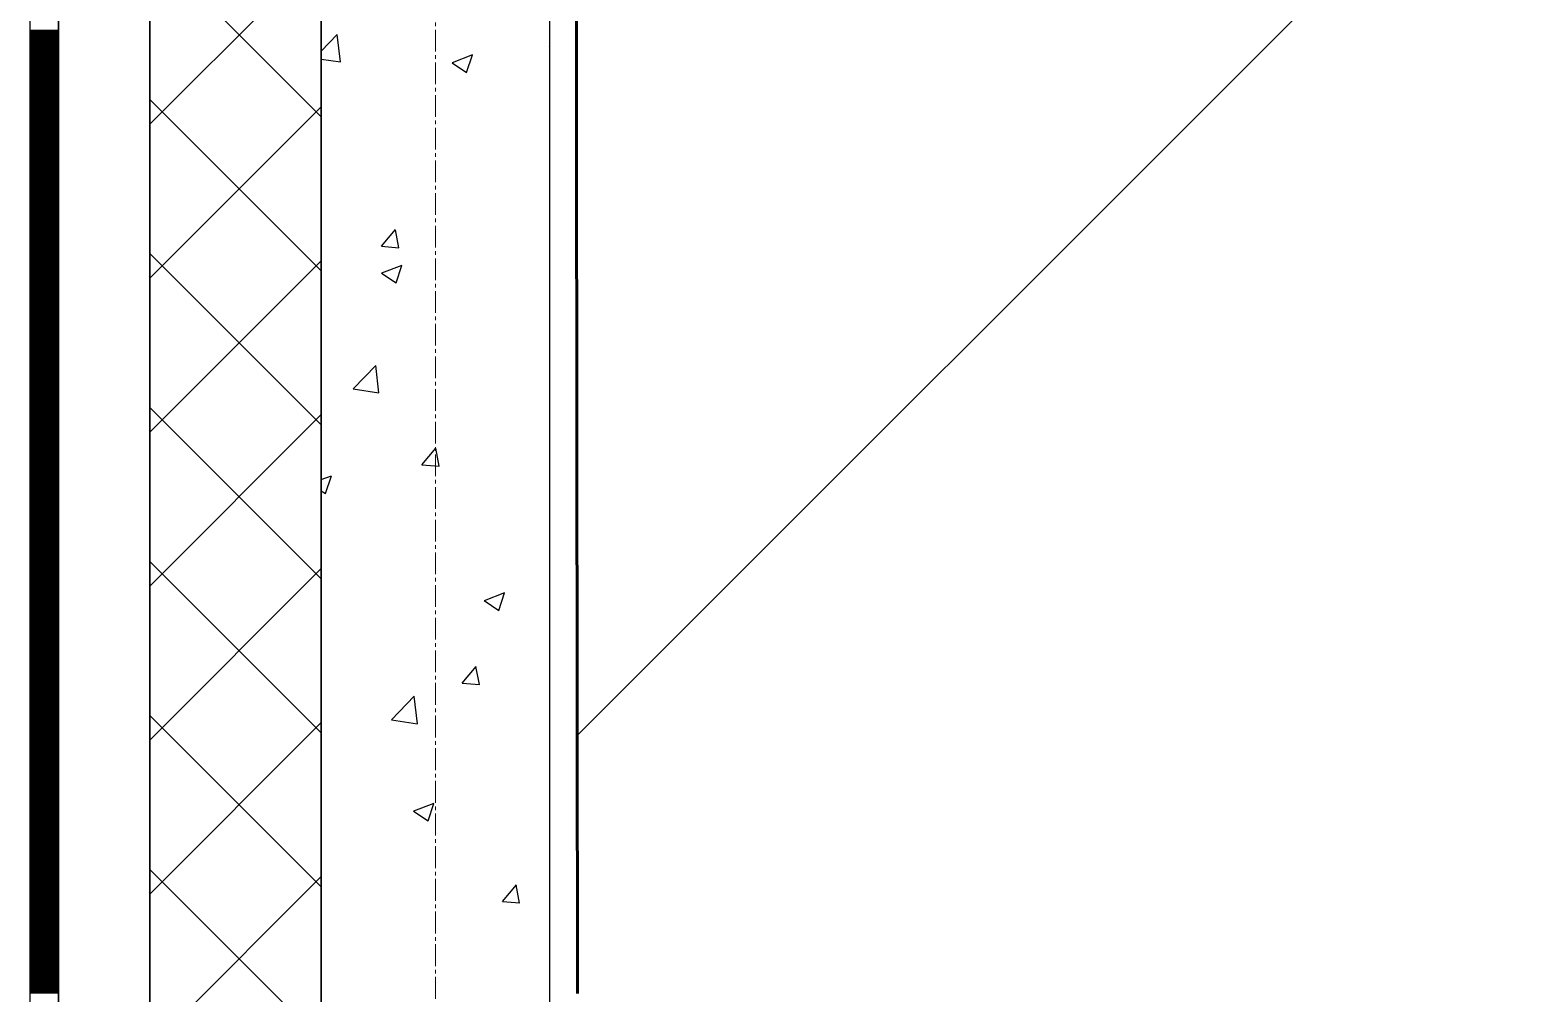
# Model space of a CAD drawing. Header units: millimetres. Extents: x 538266 to 1167394, y 114608 to 637157.
# Drawn here: x 1046079 to 1047383, y 551969 to 552812 of the extents above; entities that cross this region are included whole.
import ezdxf

# ---------------------------------------------------------------- set-up
doc = ezdxf.new("R2010")
doc.units = ezdxf.units.MM
doc.linetypes.add('CENTER2', pattern=[28.575, 19.05, -3.175, 3.175, -3.175])
doc.linetypes.add('DASHED', pattern=[19.05, 12.7, -6.35])
for name, color, linetype, lineweight in [('0) шт стен 3 эт', 150, 'Continuous', 60), ('АР_Стены ПЕНОблок', 52, 'Continuous', 20), ('АР_Тонкая', 254, 'Continuous', 5), ('АР_Утеплитель', 31, 'Continuous', 0), ('АР_Штриховка', 8, 'Continuous', 0)]:
    doc.layers.add(name, color=color, linetype=linetype, lineweight=lineweight)
doc.layers.add('АР_Делит', color=120, linetype='Continuous', lineweight=0, plot=False)
doc.layers.add('РД_Оси_100', color=7, linetype='Continuous', lineweight=0, true_color=0x525252)
doc.layers.add('ФВ-5', color=7, linetype='Continuous')

# ---------------------------------------------------------------- blocks, each defined once
blk = doc.blocks.new('СОШ_2200_АР_ОСИ_М100_28.05.24')
at = {"layer": 'АР_Делит', "color": 251, "linetype": 'DASHED', "true_color": 0x636466}
blk.add_lwpolyline([(114955, 135155), (114955, -355), (93595.036, -355), (93595.036, 13855), (94145, 13855), (94145, 68320), (66055, 68320), (66055, 13857.73), (83455, 13857.73), (83455, -355), (45245, -355), (45245, 13145), (44695, 13145), (44695, 26755), (45245, 26755), (45245, 68320), (20455, 68320), (20455, 26755), (27955, 26755), (27955, 13145), (-355, 13145), (-355, 100855)], dxfattribs=at)
at = {"layer": 'РД_Оси_100', "color": 251, "linetype": 'CENTER2', "true_color": 0x636466}
blk.add_line((0, -6155), (0, 139938.679), dxfattribs=at)
blk = doc.blocks.new('3_этаж1')
at = {"layer": 'АР_Стены ПЕНОблок', "color": 18, "linetype": 'Continuous', "lineweight": 25, "true_color": 0x000000}
for p, q in [((684283.6, 587568.7), (684283.6, 511368.7)), ((684483.6, 511368.7), (684483.6, 587568.7))]:
    blk.add_line(p, q, dxfattribs=at)
at = {"layer": 'АР_Тонкая', "color": 18, "linetype": 'Continuous', "lineweight": 25, "true_color": 0x000000}
for p, q in [((684028.6, 587568.7), (684028.6, 511368.7)), ((684053.6, 587568.7), (684053.6, 511368.7)), ((684053.6, 511368.7), (684053.6, 587568.7)), ((684133.6, 511368.7), (684133.6, 587568.7))]:
    blk.add_line(p, q, dxfattribs=at)
at = {"layer": 'АР_Утеплитель', "color": 18, "linetype": 'Continuous', "lineweight": 25, "true_color": 0x000000}
for p, q in [((684133.6, 587568.7), (684133.6, 511368.7)), ((684283.6, 511368.7), (684283.6, 587568.7))]:
    blk.add_line(p, q, dxfattribs=at)
at = {"layer": 'АР_Штриховка', "color": 18, "linetype": 'Continuous', "lineweight": 25, "true_color": 0x000000}
for p, q in [((684283.6, 552735.6), (684133.6, 552885.6)), ((684133.6, 552729.3), (684283.6, 552879.3)), ((684028.6, 552811.5), (684053.6, 552811.5)), ((684028.6, 552810.5), (684053.6, 552810.5)), ((684028.6, 552809.5), (684053.6, 552809.5)), ((684028.6, 552808.5), (684053.6, 552808.5)), ((684028.6, 552807.5), (684053.6, 552807.5)), ((684028.6, 552806.5), (684053.6, 552806.5)), ((684028.6, 552805.5), (684053.6, 552805.5)), ((684028.6, 552804.5), (684053.6, 552804.5)), ((684028.6, 552803.5), (684053.6, 552803.5)), ((684028.6, 552802.5), (684053.6, 552802.5)), ((684028.6, 552801.5), (684053.6, 552801.5)), ((684028.6, 552800.5), (684053.6, 552800.5)), ((684028.6, 552799.5), (684053.6, 552799.5)), ((684028.6, 552798.5), (684053.6, 552798.5)), ((684283.6, 552793.2), (684297.5, 552807.8)), ((684300.3, 552783.7), (684297.5, 552807.8)), ((684028.6, 552797.5), (684053.6, 552797.5)), ((684028.6, 552796.5), (684053.6, 552796.5)), ((684028.6, 552795.5), (684053.6, 552795.5)), ((684028.6, 552794.5), (684053.6, 552794.5)), ((684028.6, 552793.5), (684053.6, 552793.5)), ((684028.6, 552792.5), (684053.6, 552792.5)), ((684028.6, 552791.5), (684053.6, 552791.5)), ((684028.6, 552790.5), (684053.6, 552790.5)), ((684028.6, 552789.5), (684053.6, 552789.5)), ((684028.6, 552788.5), (684053.6, 552788.5)), ((684028.6, 552787.5), (684053.6, 552787.5)), ((684028.6, 552786.5), (684053.6, 552786.5)), ((684028.6, 552785.5), (684053.6, 552785.5)), ((684283.6, 552786.3), (684300.3, 552783.7)), ((684398.3, 552783.3), (684416.1, 552790.2)), ((684410.8, 552774.6), (684416, 552790)), ((684483.3, 552797.6), (684483.6, 552798)), ((684483.3, 552797.6), (684483.6, 552797.6)), ((684028.6, 552784.5), (684053.6, 552784.5)), ((684028.6, 552783.5), (684053.6, 552783.5)), ((684028.6, 552782.5), (684053.6, 552782.5)), ((684028.6, 552781.5), (684053.6, 552781.5)), ((684028.6, 552780.5), (684053.6, 552780.5)), ((684028.6, 552779.5), (684053.6, 552779.5)), ((684028.6, 552778.5), (684053.6, 552778.5)), ((684028.6, 552777.5), (684053.6, 552777.5)), ((684028.6, 552776.5), (684053.6, 552776.5)), ((684028.6, 552775.5), (684053.6, 552775.5)), ((684028.6, 552774.5), (684053.6, 552774.5)), ((684028.6, 552773.5), (684053.6, 552773.5)), ((684028.6, 552772.5), (684053.6, 552772.5)), ((684398.2, 552783.1), (684410.8, 552774.6)), ((684028.6, 552771.5), (684053.6, 552771.5)), ((684028.6, 552770.5), (684053.6, 552770.5)), ((684028.6, 552769.5), (684053.6, 552769.5)), ((684028.6, 552768.5), (684053.6, 552768.5)), ((684028.6, 552767.5), (684053.6, 552767.5)), ((684028.6, 552766.5), (684053.6, 552766.5)), ((684028.6, 552765.5), (684053.6, 552765.5)), ((684028.6, 552764.5), (684053.6, 552764.5)), ((684028.6, 552763.5), (684053.6, 552763.5)), ((684028.6, 552762.5), (684053.6, 552762.5)), ((684028.6, 552761.5), (684053.6, 552761.5)), ((684028.6, 552760.5), (684053.6, 552760.5)), ((684028.6, 552759.5), (684053.6, 552759.5)), ((684028.6, 552758.5), (684053.6, 552758.5)), ((684028.6, 552757.5), (684053.6, 552757.5)), ((684028.6, 552756.5), (684053.6, 552756.5)), ((684028.6, 552755.5), (684053.6, 552755.5)), ((684028.6, 552754.5), (684053.6, 552754.5)), ((684028.6, 552753.5), (684053.6, 552753.5)), ((684028.6, 552752.5), (684053.6, 552752.5)), ((684028.6, 552751.5), (684053.6, 552751.5)), ((684028.6, 552750.5), (684053.6, 552750.5)), ((684028.6, 552749.5), (684053.6, 552749.5)), ((684028.6, 552748.5), (684053.6, 552748.5)), ((684028.6, 552747.5), (684053.6, 552747.5)), ((684028.6, 552746.5), (684053.6, 552746.5)), ((684283.6, 552600.9), (684133.6, 552750.9)), ((684028.6, 552745.5), (684053.6, 552745.5)), ((684028.6, 552744.5), (684053.6, 552744.5)), ((684028.6, 552743.5), (684053.6, 552743.5)), ((684028.6, 552742.5), (684053.6, 552742.5)), ((684028.6, 552741.5), (684053.6, 552741.5)), ((684028.6, 552740.5), (684053.6, 552740.5)), ((684028.6, 552739.5), (684053.6, 552739.5)), ((684028.6, 552738.5), (684053.6, 552738.5)), ((684028.6, 552737.5), (684053.6, 552737.5)), ((684028.6, 552736.5), (684053.6, 552736.5)), ((684028.6, 552735.5), (684053.6, 552735.5)), ((684028.6, 552734.5), (684053.6, 552734.5)), ((684028.6, 552733.5), (684053.6, 552733.5)), ((684133.6, 552594.6), (684283.6, 552744.6)), ((684028.6, 552732.5), (684053.6, 552732.5)), ((684028.6, 552731.5), (684053.6, 552731.5)), ((684028.6, 552730.5), (684053.6, 552730.5)), ((684028.6, 552729.5), (684053.6, 552729.5)), ((684028.6, 552728.5), (684053.6, 552728.5)), ((684028.6, 552727.5), (684053.6, 552727.5)), ((684028.6, 552726.5), (684053.6, 552726.5)), ((684028.6, 552725.5), (684053.6, 552725.5)), ((684028.6, 552724.5), (684053.6, 552724.5)), ((684028.6, 552723.5), (684053.6, 552723.5)), ((684028.6, 552722.5), (684053.6, 552722.5)), ((684028.6, 552721.5), (684053.6, 552721.5)), ((684028.6, 552720.5), (684053.6, 552720.5)), ((684028.6, 552719.5), (684053.6, 552719.5)), ((684028.6, 552718.5), (684053.6, 552718.5)), ((684028.6, 552717.5), (684053.6, 552717.5)), ((684028.6, 552716.5), (684053.6, 552716.5)), ((684028.6, 552715.5), (684053.6, 552715.5)), ((684028.6, 552714.5), (684053.6, 552714.5)), ((684028.6, 552713.5), (684053.6, 552713.5)), ((684028.6, 552712.5), (684053.6, 552712.5)), ((684028.6, 552711.5), (684053.6, 552711.5)), ((684028.6, 552710.5), (684053.6, 552710.5)), ((684028.6, 552709.5), (684053.6, 552709.5)), ((684028.6, 552708.5), (684053.6, 552708.5)), ((684028.6, 552707.5), (684053.6, 552707.5)), ((684028.6, 552706.5), (684053.6, 552706.5)), ((684028.6, 552705.5), (684053.6, 552705.5)), ((684028.6, 552704.5), (684053.6, 552704.5)), ((684028.6, 552703.5), (684053.6, 552703.5)), ((684028.6, 552702.5), (684053.6, 552702.5)), ((684028.6, 552701.5), (684053.6, 552701.5)), ((684028.6, 552700.5), (684053.6, 552700.5)), ((684028.6, 552699.5), (684053.6, 552699.5)), ((684028.6, 552698.5), (684053.6, 552698.5)), ((684028.6, 552697.5), (684053.6, 552697.5)), ((684028.6, 552696.5), (684053.6, 552696.5)), ((684028.6, 552695.5), (684053.6, 552695.5)), ((684028.6, 552694.5), (684053.6, 552694.5)), ((684028.6, 552693.5), (684053.6, 552693.5)), ((684028.6, 552692.5), (684053.6, 552692.5)), ((684028.6, 552691.5), (684053.6, 552691.5)), ((684028.6, 552690.5), (684053.6, 552690.5)), ((684028.6, 552689.5), (684053.6, 552689.5)), ((684028.6, 552688.5), (684053.6, 552688.5)), ((684028.6, 552687.5), (684053.6, 552687.5)), ((684028.6, 552686.5), (684053.6, 552686.5)), ((684028.6, 552685.5), (684053.6, 552685.5)), ((684028.6, 552684.5), (684053.6, 552684.5)), ((684028.6, 552683.5), (684053.6, 552683.5)), ((684028.6, 552682.5), (684053.6, 552682.5)), ((684028.6, 552681.5), (684053.6, 552681.5)), ((684028.6, 552680.5), (684053.6, 552680.5)), ((684028.6, 552679.5), (684053.6, 552679.5)), ((684028.6, 552678.5), (684053.6, 552678.5)), ((684028.6, 552677.5), (684053.6, 552677.5)), ((684028.6, 552676.5), (684053.6, 552676.5)), ((684028.6, 552675.5), (684053.6, 552675.5)), ((684028.6, 552674.5), (684053.6, 552674.5)), ((684028.6, 552673.5), (684053.6, 552673.5)), ((684028.6, 552672.5), (684053.6, 552672.5)), ((684028.6, 552671.5), (684053.6, 552671.5)), ((684028.6, 552670.5), (684053.6, 552670.5)), ((684028.6, 552669.5), (684053.6, 552669.5)), ((684028.6, 552668.5), (684053.6, 552668.5)), ((684028.6, 552667.5), (684053.6, 552667.5)), ((684028.6, 552666.5), (684053.6, 552666.5)), ((684028.6, 552665.5), (684053.6, 552665.5)), ((684028.6, 552664.5), (684053.6, 552664.5)), ((684028.6, 552663.5), (684053.6, 552663.5)), ((684028.6, 552662.5), (684053.6, 552662.5)), ((684028.6, 552661.5), (684053.6, 552661.5)), ((684028.6, 552660.5), (684053.6, 552660.5)), ((684028.6, 552659.5), (684053.6, 552659.5)), ((684028.6, 552658.5), (684053.6, 552658.5)), ((684028.6, 552657.5), (684053.6, 552657.5)), ((684028.6, 552656.5), (684053.6, 552656.5)), ((684028.6, 552655.5), (684053.6, 552655.5)), ((684028.6, 552654.5), (684053.6, 552654.5)), ((684028.6, 552653.5), (684053.6, 552653.5)), ((684028.6, 552652.5), (684053.6, 552652.5)), ((684028.6, 552651.5), (684053.6, 552651.5)), ((684028.6, 552650.5), (684053.6, 552650.5)), ((684028.6, 552649.5), (684053.6, 552649.5)), ((684028.6, 552648.5), (684053.6, 552648.5)), ((684028.6, 552647.5), (684053.6, 552647.5)), ((684028.6, 552646.5), (684053.6, 552646.5)), ((684028.6, 552645.5), (684053.6, 552645.5)), ((684028.6, 552644.5), (684053.6, 552644.5)), ((684028.6, 552643.5), (684053.6, 552643.5)), ((684028.6, 552642.5), (684053.6, 552642.5)), ((684028.6, 552641.5), (684053.6, 552641.5)), ((684028.6, 552640.5), (684053.6, 552640.5)), ((684028.6, 552639.5), (684053.6, 552639.5)), ((684028.6, 552638.5), (684053.6, 552638.5)), ((684028.6, 552637.5), (684053.6, 552637.5)), ((684028.6, 552636.5), (684053.6, 552636.5)), ((684028.6, 552635.5), (684053.6, 552635.5)), ((684028.6, 552634.5), (684053.6, 552634.5)), ((684028.6, 552633.5), (684053.6, 552633.5)), ((684028.6, 552632.5), (684053.6, 552632.5)), ((684028.6, 552631.5), (684053.6, 552631.5)), ((684028.6, 552630.5), (684053.6, 552630.5)), ((684028.6, 552629.5), (684053.6, 552629.5)), ((684336.3, 552622.5), (684348.6, 552637.1)), ((684351.4, 552621.1), (684348.4, 552637)), ((684028.6, 552628.5), (684053.6, 552628.5)), ((684028.6, 552627.5), (684053.6, 552627.5)), ((684028.6, 552626.5), (684053.6, 552626.5)), ((684028.6, 552625.5), (684053.6, 552625.5)), ((684028.6, 552624.5), (684053.6, 552624.5)), ((684028.6, 552623.5), (684053.6, 552623.5)), ((684028.6, 552622.5), (684053.6, 552622.5)), ((684028.6, 552621.5), (684053.6, 552621.5)), ((684028.6, 552620.5), (684053.6, 552620.5)), ((684028.6, 552619.5), (684053.6, 552619.5)), ((684028.6, 552618.5), (684053.6, 552618.5)), ((684028.6, 552617.5), (684053.6, 552617.5)), ((684028.6, 552616.5), (684053.6, 552616.5)), ((684283.6, 552466.2), (684133.6, 552616.2)), ((684336.3, 552622.5), (684351.5, 552621.1)), ((684028.6, 552615.5), (684053.6, 552615.5)), ((684028.6, 552614.5), (684053.6, 552614.5)), ((684028.6, 552613.5), (684053.6, 552613.5)), ((684028.6, 552612.5), (684053.6, 552612.5)), ((684028.6, 552611.5), (684053.6, 552611.5)), ((684028.6, 552610.5), (684053.6, 552610.5)), ((684028.6, 552609.5), (684053.6, 552609.5)), ((684028.6, 552608.5), (684053.6, 552608.5)), ((684028.6, 552607.5), (684053.6, 552607.5)), ((684028.6, 552606.5), (684053.6, 552606.5)), ((684028.6, 552605.5), (684053.6, 552605.5)), ((684028.6, 552604.5), (684053.6, 552604.5)), ((684028.6, 552603.5), (684053.6, 552603.5)), ((684133.6, 552459.9), (684283.6, 552609.9)), ((684336.5, 552599.2), (684354.3, 552606)), ((684349, 552590.4), (684354.2, 552605.8)), ((684028.6, 552602.5), (684053.6, 552602.5)), ((684028.6, 552601.5), (684053.6, 552601.5)), ((684028.6, 552600.5), (684053.6, 552600.5)), ((684028.6, 552599.5), (684053.6, 552599.5)), ((684028.6, 552598.5), (684053.6, 552598.5)), ((684028.6, 552597.5), (684053.6, 552597.5)), ((684028.6, 552596.5), (684053.6, 552596.5)), ((684028.6, 552595.5), (684053.6, 552595.5)), ((684028.6, 552594.5), (684053.6, 552594.5)), ((684028.6, 552593.5), (684053.6, 552593.5)), ((684028.6, 552592.5), (684053.6, 552592.5)), ((684028.6, 552591.5), (684053.6, 552591.5)), ((684028.6, 552590.5), (684053.6, 552590.5)), ((684028.6, 552589.5), (684053.6, 552589.5)), ((684336.4, 552599), (684349, 552590.4)), ((684028.6, 552588.5), (684053.6, 552588.5)), ((684028.6, 552587.5), (684053.6, 552587.5)), ((684028.6, 552586.5), (684053.6, 552586.5)), ((684028.6, 552585.5), (684053.6, 552585.5)), ((684028.6, 552584.5), (684053.6, 552584.5)), ((684028.6, 552583.5), (684053.6, 552583.5)), ((684028.6, 552582.5), (684053.6, 552582.5)), ((684028.6, 552581.5), (684053.6, 552581.5)), ((684028.6, 552580.5), (684053.6, 552580.5)), ((684028.6, 552579.5), (684053.6, 552579.5)), ((684028.6, 552578.5), (684053.6, 552578.5)), ((684028.6, 552577.5), (684053.6, 552577.5)), ((684028.6, 552576.5), (684053.6, 552576.5)), ((684028.6, 552575.5), (684053.6, 552575.5)), ((684028.6, 552574.5), (684053.6, 552574.5)), ((684028.6, 552573.5), (684053.6, 552573.5)), ((684028.6, 552572.5), (684053.6, 552572.5)), ((684028.6, 552571.5), (684053.6, 552571.5)), ((684028.6, 552570.5), (684053.6, 552570.5)), ((684028.6, 552569.5), (684053.6, 552569.5)), ((684028.6, 552568.5), (684053.6, 552568.5)), ((684028.6, 552567.5), (684053.6, 552567.5)), ((684028.6, 552566.5), (684053.6, 552566.5)), ((684028.6, 552565.5), (684053.6, 552565.5)), ((684028.6, 552564.5), (684053.6, 552564.5)), ((684028.6, 552563.5), (684053.6, 552563.5)), ((684028.6, 552562.5), (684053.6, 552562.5)), ((684028.6, 552561.5), (684053.6, 552561.5)), ((684028.6, 552560.5), (684053.6, 552560.5)), ((684028.6, 552559.5), (684053.6, 552559.5)), ((684028.6, 552558.5), (684053.6, 552558.5)), ((684028.6, 552557.5), (684053.6, 552557.5)), ((684028.6, 552556.5), (684053.6, 552556.5)), ((684028.6, 552555.5), (684053.6, 552555.5)), ((684028.6, 552554.5), (684053.6, 552554.5)), ((684028.6, 552553.5), (684053.6, 552553.5)), ((684028.6, 552552.5), (684053.6, 552552.5)), ((684028.6, 552551.5), (684053.6, 552551.5)), ((684028.6, 552550.5), (684053.6, 552550.5)), ((684028.6, 552549.5), (684053.6, 552549.5)), ((684028.6, 552548.5), (684053.6, 552548.5)), ((684028.6, 552547.5), (684053.6, 552547.5)), ((684028.6, 552546.5), (684053.6, 552546.5)), ((684028.6, 552545.5), (684053.6, 552545.5)), ((684028.6, 552544.5), (684053.6, 552544.5)), ((684028.6, 552543.5), (684053.6, 552543.5)), ((684028.6, 552542.5), (684053.6, 552542.5)), ((684028.6, 552541.5), (684053.6, 552541.5)), ((684028.6, 552540.5), (684053.6, 552540.5)), ((684028.6, 552539.5), (684053.6, 552539.5)), ((684028.6, 552538.5), (684053.6, 552538.5)), ((684028.6, 552537.5), (684053.6, 552537.5)), ((684028.6, 552536.5), (684053.6, 552536.5)), ((684028.6, 552535.5), (684053.6, 552535.5)), ((684028.6, 552534.5), (684053.6, 552534.5)), ((684028.6, 552533.5), (684053.6, 552533.5)), ((684028.6, 552532.5), (684053.6, 552532.5)), ((684028.6, 552531.5), (684053.6, 552531.5)), ((684028.6, 552530.5), (684053.6, 552530.5)), ((684028.6, 552529.5), (684053.6, 552529.5)), ((684028.6, 552528.5), (684053.6, 552528.5)), ((684028.6, 552527.5), (684053.6, 552527.5)), ((684028.6, 552526.5), (684053.6, 552526.5)), ((684028.6, 552525.5), (684053.6, 552525.5)), ((684028.6, 552524.5), (684053.6, 552524.5)), ((684028.6, 552523.5), (684053.6, 552523.5)), ((684028.6, 552522.5), (684053.6, 552522.5)), ((684028.6, 552521.5), (684053.6, 552521.5)), ((684028.6, 552520.5), (684053.6, 552520.5)), ((684028.6, 552519.5), (684053.6, 552519.5)), ((684028.6, 552518.5), (684053.6, 552518.5)), ((684028.6, 552517.5), (684053.6, 552517.5)), ((684028.6, 552516.5), (684053.6, 552516.5)), ((684028.6, 552515.5), (684053.6, 552515.5)), ((684028.6, 552514.5), (684053.6, 552514.5)), ((684028.6, 552513.5), (684053.6, 552513.5)), ((684028.6, 552512.5), (684053.6, 552512.5)), ((684028.6, 552511.5), (684053.6, 552511.5)), ((684311.4, 552497.7), (684331.2, 552518.3)), ((684334, 552494.2), (684331.2, 552518.3)), ((684028.6, 552510.5), (684053.6, 552510.5)), ((684028.6, 552509.5), (684053.6, 552509.5)), ((684028.6, 552508.5), (684053.6, 552508.5)), ((684028.6, 552507.5), (684053.6, 552507.5)), ((684028.6, 552506.5), (684053.6, 552506.5)), ((684028.6, 552505.5), (684053.6, 552505.5)), ((684028.6, 552504.5), (684053.6, 552504.5)), ((684028.6, 552503.5), (684053.6, 552503.5)), ((684028.6, 552502.5), (684053.6, 552502.5)), ((684028.6, 552501.5), (684053.6, 552501.5)), ((684028.6, 552500.5), (684053.6, 552500.5)), ((684028.6, 552499.5), (684053.6, 552499.5)), ((684028.6, 552498.5), (684053.6, 552498.5)), ((684028.6, 552497.5), (684053.6, 552497.5)), ((684028.6, 552496.5), (684053.6, 552496.5)), ((684028.6, 552495.5), (684053.6, 552495.5)), ((684028.6, 552494.5), (684053.6, 552494.5)), ((684028.6, 552493.5), (684053.6, 552493.5)), ((684028.6, 552492.5), (684053.6, 552492.5)), ((684028.6, 552491.5), (684053.6, 552491.5)), ((684028.6, 552490.5), (684053.6, 552490.5)), ((684028.6, 552489.5), (684053.6, 552489.5)), ((684028.6, 552488.5), (684053.6, 552488.5)), ((684028.6, 552487.5), (684053.6, 552487.5)), ((684028.6, 552486.5), (684053.6, 552486.5)), ((684028.6, 552485.5), (684053.6, 552485.5)), ((684311.4, 552497.7), (684334, 552494.2)), ((684028.6, 552484.5), (684053.6, 552484.5)), ((684028.6, 552483.5), (684053.6, 552483.5)), ((684028.6, 552482.5), (684053.6, 552482.5)), ((684028.6, 552481.5), (684053.6, 552481.5)), ((684028.6, 552480.5), (684053.6, 552480.5)), ((684028.6, 552479.5), (684053.6, 552479.5)), ((684028.6, 552478.5), (684053.6, 552478.5)), ((684028.6, 552477.5), (684053.6, 552477.5)), ((684028.6, 552476.5), (684053.6, 552476.5)), ((684028.6, 552475.5), (684053.6, 552475.5)), ((684028.6, 552474.5), (684053.6, 552474.5)), ((684028.6, 552473.5), (684053.6, 552473.5)), ((684028.6, 552472.5), (684053.6, 552472.5)), ((684283.6, 552331.5), (684133.6, 552481.5)), ((684133.6, 552325.2), (684283.6, 552475.2)), ((684028.6, 552471.5), (684053.6, 552471.5)), ((684028.6, 552470.5), (684053.6, 552470.5)), ((684028.6, 552469.5), (684053.6, 552469.5)), ((684028.6, 552468.5), (684053.6, 552468.5)), ((684028.6, 552467.5), (684053.6, 552467.5)), ((684028.6, 552466.5), (684053.6, 552466.5)), ((684028.6, 552465.5), (684053.6, 552465.5)), ((684028.6, 552464.5), (684053.6, 552464.5)), ((684028.6, 552463.5), (684053.6, 552463.5)), ((684028.6, 552462.5), (684053.6, 552462.5)), ((684028.6, 552461.5), (684053.6, 552461.5)), ((684028.6, 552460.5), (684053.6, 552460.5)), ((684028.6, 552459.5), (684053.6, 552459.5)), ((684028.6, 552458.5), (684053.6, 552458.5)), ((684028.6, 552457.5), (684053.6, 552457.5)), ((684028.6, 552456.5), (684053.6, 552456.5)), ((684028.6, 552455.5), (684053.6, 552455.5)), ((684028.6, 552454.5), (684053.6, 552454.5)), ((684028.6, 552453.5), (684053.6, 552453.5)), ((684028.6, 552452.5), (684053.6, 552452.5)), ((684028.6, 552451.5), (684053.6, 552451.5)), ((684028.6, 552450.5), (684053.6, 552450.5)), ((684028.6, 552449.5), (684053.6, 552449.5)), ((684028.6, 552448.5), (684053.6, 552448.5)), ((684028.6, 552447.5), (684053.6, 552447.5)), ((684028.6, 552446.5), (684053.6, 552446.5)), ((684371.6, 552431.4), (684383.8, 552446)), ((684386.6, 552430.1), (684383.7, 552446)), ((684028.6, 552445.5), (684053.6, 552445.5)), ((684028.6, 552444.5), (684053.6, 552444.5)), ((684028.6, 552443.5), (684053.6, 552443.5)), ((684028.6, 552442.5), (684053.6, 552442.5)), ((684028.6, 552441.5), (684053.6, 552441.5)), ((684028.6, 552440.5), (684053.6, 552440.5)), ((684028.6, 552439.5), (684053.6, 552439.5)), ((684028.6, 552438.5), (684053.6, 552438.5)), ((684028.6, 552437.5), (684053.6, 552437.5)), ((684028.6, 552436.5), (684053.6, 552436.5)), ((684028.6, 552435.5), (684053.6, 552435.5)), ((684028.6, 552434.5), (684053.6, 552434.5)), ((684028.6, 552433.5), (684053.6, 552433.5)), ((684028.6, 552432.5), (684053.6, 552432.5)), ((684028.6, 552431.5), (684053.6, 552431.5)), ((684028.6, 552430.5), (684053.6, 552430.5)), ((684028.6, 552429.5), (684053.6, 552429.5)), ((684028.6, 552428.5), (684053.6, 552428.5)), ((684028.6, 552427.5), (684053.6, 552427.5)), ((684028.6, 552426.5), (684053.6, 552426.5)), ((684028.6, 552425.5), (684053.6, 552425.5)), ((684028.6, 552424.5), (684053.6, 552424.5)), ((684028.6, 552423.5), (684053.6, 552423.5)), ((684028.6, 552422.5), (684053.6, 552422.5)), ((684028.6, 552421.5), (684053.6, 552421.5)), ((684028.6, 552420.5), (684053.6, 552420.5)), ((684283.6, 552418.4), (684292.5, 552421.8)), ((684287.2, 552406.2), (684292.4, 552421.6)), ((684371.6, 552431.4), (684386.8, 552430.1)), ((684028.6, 552419.5), (684053.6, 552419.5)), ((684028.6, 552418.5), (684053.6, 552418.5)), ((684028.6, 552417.5), (684053.6, 552417.5)), ((684028.6, 552416.5), (684053.6, 552416.5)), ((684028.6, 552415.5), (684053.6, 552415.5)), ((684028.6, 552414.5), (684053.6, 552414.5)), ((684028.6, 552413.5), (684053.6, 552413.5)), ((684028.6, 552412.5), (684053.6, 552412.5)), ((684028.6, 552411.5), (684053.6, 552411.5)), ((684028.6, 552410.5), (684053.6, 552410.5)), ((684028.6, 552409.5), (684053.6, 552409.5)), ((684028.6, 552408.5), (684053.6, 552408.5)), ((684028.6, 552407.5), (684053.6, 552407.5)), ((684283.6, 552408.7), (684287.2, 552406.2)), ((684028.6, 552406.5), (684053.6, 552406.5)), ((684028.6, 552405.5), (684053.6, 552405.5)), ((684028.6, 552404.5), (684053.6, 552404.5)), ((684028.6, 552403.5), (684053.6, 552403.5)), ((684028.6, 552402.5), (684053.6, 552402.5)), ((684028.6, 552401.5), (684053.6, 552401.5)), ((684028.6, 552400.5), (684053.6, 552400.5)), ((684028.6, 552399.5), (684053.6, 552399.5)), ((684028.6, 552398.5), (684053.6, 552398.5)), ((684028.6, 552397.5), (684053.6, 552397.5)), ((684028.6, 552396.5), (684053.6, 552396.5)), ((684028.6, 552395.5), (684053.6, 552395.5)), ((684028.6, 552394.5), (684053.6, 552394.5)), ((684028.6, 552393.5), (684053.6, 552393.5)), ((684028.6, 552392.5), (684053.6, 552392.5)), ((684028.6, 552391.5), (684053.6, 552391.5)), ((684028.6, 552390.5), (684053.6, 552390.5)), ((684028.6, 552389.5), (684053.6, 552389.5)), ((684028.6, 552388.5), (684053.6, 552388.5)), ((684028.6, 552387.5), (684053.6, 552387.5)), ((684028.6, 552386.5), (684053.6, 552386.5)), ((684028.6, 552385.5), (684053.6, 552385.5)), ((684028.6, 552384.5), (684053.6, 552384.5)), ((684028.6, 552383.5), (684053.6, 552383.5)), ((684028.6, 552382.5), (684053.6, 552382.5)), ((684028.6, 552381.5), (684053.6, 552381.5)), ((684028.6, 552380.5), (684053.6, 552380.5)), ((684028.6, 552379.5), (684053.6, 552379.5)), ((684028.6, 552378.5), (684053.6, 552378.5)), ((684028.6, 552377.5), (684053.6, 552377.5)), ((684028.6, 552376.5), (684053.6, 552376.5)), ((684028.6, 552375.5), (684053.6, 552375.5)), ((684028.6, 552374.5), (684053.6, 552374.5)), ((684028.6, 552373.5), (684053.6, 552373.5)), ((684028.6, 552372.5), (684053.6, 552372.5)), ((684028.6, 552371.5), (684053.6, 552371.5)), ((684028.6, 552370.5), (684053.6, 552370.5)), ((684028.6, 552369.5), (684053.6, 552369.5)), ((684028.6, 552368.5), (684053.6, 552368.5)), ((684028.6, 552367.5), (684053.6, 552367.5)), ((684028.6, 552366.5), (684053.6, 552366.5)), ((684028.6, 552365.5), (684053.6, 552365.5)), ((684028.6, 552364.5), (684053.6, 552364.5)), ((684028.6, 552363.5), (684053.6, 552363.5)), ((684028.6, 552362.5), (684053.6, 552362.5)), ((684028.6, 552361.5), (684053.6, 552361.5)), ((684028.6, 552360.5), (684053.6, 552360.5)), ((684028.6, 552359.5), (684053.6, 552359.5)), ((684028.6, 552358.5), (684053.6, 552358.5)), ((684028.6, 552357.5), (684053.6, 552357.5)), ((684028.6, 552356.5), (684053.6, 552356.5)), ((684028.6, 552355.5), (684053.6, 552355.5)), ((684028.6, 552354.5), (684053.6, 552354.5)), ((684028.6, 552353.5), (684053.6, 552353.5)), ((684028.6, 552352.5), (684053.6, 552352.5)), ((684028.6, 552351.5), (684053.6, 552351.5)), ((684028.6, 552350.5), (684053.6, 552350.5)), ((684028.6, 552349.5), (684053.6, 552349.5)), ((684028.6, 552348.5), (684053.6, 552348.5)), ((684028.6, 552347.5), (684053.6, 552347.5)), ((684028.6, 552346.5), (684053.6, 552346.5)), ((684028.6, 552345.5), (684053.6, 552345.5)), ((684028.6, 552344.5), (684053.6, 552344.5)), ((684028.6, 552343.5), (684053.6, 552343.5)), ((684028.6, 552342.5), (684053.6, 552342.5)), ((684283.6, 552196.8), (684133.6, 552346.8)), ((684028.6, 552341.5), (684053.6, 552341.5)), ((684028.6, 552340.5), (684053.6, 552340.5)), ((684028.6, 552339.5), (684053.6, 552339.5)), ((684028.6, 552338.5), (684053.6, 552338.5)), ((684028.6, 552337.5), (684053.6, 552337.5)), ((684028.6, 552336.5), (684053.6, 552336.5)), ((684028.6, 552335.5), (684053.6, 552335.5)), ((684028.6, 552334.5), (684053.6, 552334.5)), ((684028.6, 552333.5), (684053.6, 552333.5)), ((684028.6, 552332.5), (684053.6, 552332.5)), ((684028.6, 552331.5), (684053.6, 552331.5)), ((684028.6, 552330.5), (684053.6, 552330.5)), ((684028.6, 552329.5), (684053.6, 552329.5)), ((684133.6, 552190.5), (684283.6, 552340.5)), ((684028.6, 552328.5), (684053.6, 552328.5)), ((684028.6, 552327.5), (684053.6, 552327.5)), ((684028.6, 552326.5), (684053.6, 552326.5)), ((684028.6, 552325.5), (684053.6, 552325.5)), ((684028.6, 552324.5), (684053.6, 552324.5)), ((684028.6, 552323.5), (684053.6, 552323.5)), ((684028.6, 552322.5), (684053.6, 552322.5)), ((684028.6, 552321.5), (684053.6, 552321.5)), ((684028.6, 552320.5), (684053.6, 552320.5)), ((684028.6, 552319.5), (684053.6, 552319.5)), ((684028.6, 552318.5), (684053.6, 552318.5)), ((684028.6, 552317.5), (684053.6, 552317.5)), ((684028.6, 552316.5), (684053.6, 552316.5)), ((684028.6, 552315.5), (684053.6, 552315.5)), ((684426.3, 552312.7), (684444.1, 552319.5)), ((684438.9, 552304), (684444, 552319.3)), ((684028.6, 552314.5), (684053.6, 552314.5)), ((684028.6, 552313.5), (684053.6, 552313.5)), ((684028.6, 552312.5), (684053.6, 552312.5)), ((684028.6, 552311.5), (684053.6, 552311.5)), ((684028.6, 552310.5), (684053.6, 552310.5)), ((684028.6, 552309.5), (684053.6, 552309.5)), ((684028.6, 552308.5), (684053.6, 552308.5)), ((684028.6, 552307.5), (684053.6, 552307.5)), ((684028.6, 552306.5), (684053.6, 552306.5)), ((684028.6, 552305.5), (684053.6, 552305.5)), ((684028.6, 552304.5), (684053.6, 552304.5)), ((684028.6, 552303.5), (684053.6, 552303.5)), ((684028.6, 552302.5), (684053.6, 552302.5)), ((684426.2, 552312.5), (684438.9, 552304)), ((684028.6, 552301.5), (684053.6, 552301.5)), ((684028.6, 552300.5), (684053.6, 552300.5)), ((684028.6, 552299.5), (684053.6, 552299.5)), ((684028.6, 552298.5), (684053.6, 552298.5)), ((684028.6, 552297.5), (684053.6, 552297.5)), ((684028.6, 552296.5), (684053.6, 552296.5)), ((684028.6, 552295.5), (684053.6, 552295.5)), ((684028.6, 552294.5), (684053.6, 552294.5)), ((684028.6, 552293.5), (684053.6, 552293.5)), ((684028.6, 552292.5), (684053.6, 552292.5)), ((684028.6, 552291.5), (684053.6, 552291.5)), ((684028.6, 552290.5), (684053.6, 552290.5)), ((684028.6, 552289.5), (684053.6, 552289.5)), ((684028.6, 552288.5), (684053.6, 552288.5)), ((684028.6, 552287.5), (684053.6, 552287.5)), ((684028.6, 552286.5), (684053.6, 552286.5)), ((684028.6, 552285.5), (684053.6, 552285.5)), ((684028.6, 552284.5), (684053.6, 552284.5)), ((684028.6, 552283.5), (684053.6, 552283.5)), ((684028.6, 552282.5), (684053.6, 552282.5)), ((684028.6, 552281.5), (684053.6, 552281.5)), ((684028.6, 552280.5), (684053.6, 552280.5)), ((684028.6, 552279.5), (684053.6, 552279.5)), ((684028.6, 552278.5), (684053.6, 552278.5)), ((684028.6, 552277.5), (684053.6, 552277.5)), ((684028.6, 552276.5), (684053.6, 552276.5)), ((684028.6, 552275.5), (684053.6, 552275.5)), ((684028.6, 552274.5), (684053.6, 552274.5)), ((684028.6, 552273.5), (684053.6, 552273.5)), ((684028.6, 552272.5), (684053.6, 552272.5)), ((684028.6, 552271.5), (684053.6, 552271.5)), ((684028.6, 552270.5), (684053.6, 552270.5)), ((684028.6, 552269.5), (684053.6, 552269.5)), ((684028.6, 552268.5), (684053.6, 552268.5)), ((684028.6, 552267.5), (684053.6, 552267.5)), ((684028.6, 552266.5), (684053.6, 552266.5)), ((684028.6, 552265.5), (684053.6, 552265.5)), ((684028.6, 552264.5), (684053.6, 552264.5)), ((684028.6, 552263.5), (684053.6, 552263.5)), ((684028.6, 552262.5), (684053.6, 552262.5)), ((684028.6, 552261.5), (684053.6, 552261.5)), ((684028.6, 552260.5), (684053.6, 552260.5)), ((684028.6, 552259.5), (684053.6, 552259.5)), ((684028.6, 552258.5), (684053.6, 552258.5)), ((684028.6, 552257.5), (684053.6, 552257.5)), ((684028.6, 552256.5), (684053.6, 552256.5)), ((684028.6, 552255.5), (684053.6, 552255.5)), ((684028.6, 552254.5), (684053.6, 552254.5)), ((684028.6, 552253.5), (684053.6, 552253.5)), ((684028.6, 552252.5), (684053.6, 552252.5)), ((684028.6, 552251.5), (684053.6, 552251.5)), ((684028.6, 552250.5), (684053.6, 552250.5)), ((684406.8, 552240.4), (684419.1, 552255)), ((684421.9, 552239), (684418.9, 552254.9)), ((684028.6, 552249.5), (684053.6, 552249.5)), ((684028.6, 552248.5), (684053.6, 552248.5)), ((684028.6, 552247.5), (684053.6, 552247.5)), ((684028.6, 552246.5), (684053.6, 552246.5)), ((684028.6, 552245.5), (684053.6, 552245.5)), ((684028.6, 552244.5), (684053.6, 552244.5)), ((684028.6, 552243.5), (684053.6, 552243.5)), ((684028.6, 552242.5), (684053.6, 552242.5)), ((684028.6, 552241.5), (684053.6, 552241.5)), ((684028.6, 552240.5), (684053.6, 552240.5)), ((684028.6, 552239.5), (684053.6, 552239.5)), ((684028.6, 552238.5), (684053.6, 552238.5)), ((684028.6, 552237.5), (684053.6, 552237.5)), ((684406.8, 552240.4), (684422, 552239)), ((684028.6, 552236.5), (684053.6, 552236.5)), ((684028.6, 552235.5), (684053.6, 552235.5)), ((684028.6, 552234.5), (684053.6, 552234.5)), ((684028.6, 552233.5), (684053.6, 552233.5)), ((684028.6, 552232.5), (684053.6, 552232.5)), ((684028.6, 552231.5), (684053.6, 552231.5)), ((684028.6, 552230.5), (684053.6, 552230.5)), ((684028.6, 552229.5), (684053.6, 552229.5)), ((684028.6, 552228.5), (684053.6, 552228.5)), ((684028.6, 552227.5), (684053.6, 552227.5)), ((684028.6, 552226.5), (684053.6, 552226.5)), ((684028.6, 552225.5), (684053.6, 552225.5)), ((684028.6, 552224.5), (684053.6, 552224.5)), ((684345.1, 552208.2), (684364.9, 552228.9)), ((684367.7, 552204.7), (684364.9, 552228.9)), ((684028.6, 552223.5), (684053.6, 552223.5)), ((684028.6, 552222.5), (684053.6, 552222.5)), ((684028.6, 552221.5), (684053.6, 552221.5)), ((684028.6, 552220.5), (684053.6, 552220.5)), ((684028.6, 552219.5), (684053.6, 552219.5)), ((684028.6, 552218.5), (684053.6, 552218.5)), ((684028.6, 552217.5), (684053.6, 552217.5)), ((684028.6, 552216.5), (684053.6, 552216.5)), ((684028.6, 552215.5), (684053.6, 552215.5)), ((684028.6, 552214.5), (684053.6, 552214.5)), ((684028.6, 552213.5), (684053.6, 552213.5)), ((684028.6, 552212.5), (684053.6, 552212.5)), ((684028.6, 552211.5), (684053.6, 552211.5)), ((684283.6, 552062.1), (684133.6, 552212.1)), ((684028.6, 552210.5), (684053.6, 552210.5)), ((684028.6, 552209.5), (684053.6, 552209.5)), ((684028.6, 552208.5), (684053.6, 552208.5)), ((684028.6, 552207.5), (684053.6, 552207.5)), ((684028.6, 552206.5), (684053.6, 552206.5)), ((684028.6, 552205.5), (684053.6, 552205.5)), ((684028.6, 552204.5), (684053.6, 552204.5)), ((684028.6, 552203.5), (684053.6, 552203.5)), ((684028.6, 552202.5), (684053.6, 552202.5)), ((684028.6, 552201.5), (684053.6, 552201.5)), ((684028.6, 552200.5), (684053.6, 552200.5)), ((684028.6, 552199.5), (684053.6, 552199.5)), ((684028.6, 552198.5), (684053.6, 552198.5)), ((684133.6, 552055.8), (684283.6, 552205.8)), ((684345.1, 552208.3), (684367.7, 552204.8)), ((684028.6, 552197.5), (684053.6, 552197.5)), ((684028.6, 552196.5), (684053.6, 552196.5)), ((684028.6, 552195.5), (684053.6, 552195.5)), ((684028.6, 552194.5), (684053.6, 552194.5)), ((684028.6, 552193.5), (684053.6, 552193.5)), ((684028.6, 552192.5), (684053.6, 552192.5)), ((684028.6, 552191.5), (684053.6, 552191.5)), ((684028.6, 552190.5), (684053.6, 552190.5)), ((684028.6, 552189.5), (684053.6, 552189.5)), ((684028.6, 552188.5), (684053.6, 552188.5)), ((684028.6, 552187.5), (684053.6, 552187.5)), ((684028.6, 552186.5), (684053.6, 552186.5)), ((684028.6, 552185.5), (684053.6, 552185.5)), ((684028.6, 552184.5), (684053.6, 552184.5)), ((684028.6, 552183.5), (684053.6, 552183.5)), ((684028.6, 552182.5), (684053.6, 552182.5)), ((684028.6, 552181.5), (684053.6, 552181.5)), ((684028.6, 552180.5), (684053.6, 552180.5)), ((684028.6, 552179.5), (684053.6, 552179.5)), ((684028.6, 552178.5), (684053.6, 552178.5)), ((684028.6, 552177.5), (684053.6, 552177.5)), ((684028.6, 552176.5), (684053.6, 552176.5)), ((684028.6, 552175.5), (684053.6, 552175.5)), ((684028.6, 552174.5), (684053.6, 552174.5)), ((684028.6, 552173.5), (684053.6, 552173.5)), ((684028.6, 552172.5), (684053.6, 552172.5)), ((684028.6, 552171.5), (684053.6, 552171.5)), ((684028.6, 552170.5), (684053.6, 552170.5)), ((684028.6, 552169.5), (684053.6, 552169.5)), ((684028.6, 552168.5), (684053.6, 552168.5)), ((684028.6, 552167.5), (684053.6, 552167.5)), ((684028.6, 552166.5), (684053.6, 552166.5)), ((684028.6, 552165.5), (684053.6, 552165.5)), ((684028.6, 552164.5), (684053.6, 552164.5)), ((684028.6, 552163.5), (684053.6, 552163.5)), ((684028.6, 552162.5), (684053.6, 552162.5)), ((684028.6, 552161.5), (684053.6, 552161.5)), ((684028.6, 552160.5), (684053.6, 552160.5)), ((684028.6, 552159.5), (684053.6, 552159.5)), ((684028.6, 552158.5), (684053.6, 552158.5)), ((684028.6, 552157.5), (684053.6, 552157.5)), ((684028.6, 552156.5), (684053.6, 552156.5)), ((684028.6, 552155.5), (684053.6, 552155.5)), ((684028.6, 552154.5), (684053.6, 552154.5)), ((684028.6, 552153.5), (684053.6, 552153.5)), ((684028.6, 552152.5), (684053.6, 552152.5)), ((684028.6, 552151.5), (684053.6, 552151.5)), ((684028.6, 552150.5), (684053.6, 552150.5)), ((684028.6, 552149.5), (684053.6, 552149.5)), ((684028.6, 552148.5), (684053.6, 552148.5)), ((684028.6, 552147.5), (684053.6, 552147.5)), ((684028.6, 552146.5), (684053.6, 552146.5)), ((684028.6, 552145.5), (684053.6, 552145.5)), ((684028.6, 552144.5), (684053.6, 552144.5)), ((684028.6, 552143.5), (684053.6, 552143.5)), ((684028.6, 552142.5), (684053.6, 552142.5)), ((684028.6, 552141.5), (684053.6, 552141.5)), ((684028.6, 552140.5), (684053.6, 552140.5)), ((684028.6, 552139.5), (684053.6, 552139.5)), ((684028.6, 552138.5), (684053.6, 552138.5)), ((684028.6, 552137.5), (684053.6, 552137.5)), ((684028.6, 552136.5), (684053.6, 552136.5)), ((684028.6, 552135.5), (684053.6, 552135.5)), ((684028.6, 552134.5), (684053.6, 552134.5)), ((684028.6, 552133.5), (684053.6, 552133.5)), ((684364.5, 552128.5), (684382.3, 552135.3)), ((684377.1, 552119.8), (684382.2, 552135.1)), ((684028.6, 552132.5), (684053.6, 552132.5)), ((684028.6, 552131.5), (684053.6, 552131.5)), ((684028.6, 552130.5), (684053.6, 552130.5)), ((684028.6, 552129.5), (684053.6, 552129.5)), ((684028.6, 552128.5), (684053.6, 552128.5)), ((684028.6, 552127.5), (684053.6, 552127.5)), ((684028.6, 552126.5), (684053.6, 552126.5)), ((684028.6, 552125.5), (684053.6, 552125.5)), ((684028.6, 552124.5), (684053.6, 552124.5)), ((684028.6, 552123.5), (684053.6, 552123.5)), ((684028.6, 552122.5), (684053.6, 552122.5)), ((684028.6, 552121.5), (684053.6, 552121.5)), ((684028.6, 552120.5), (684053.6, 552120.5)), ((684364.4, 552128.3), (684377, 552119.8)), ((684028.6, 552119.5), (684053.6, 552119.5)), ((684028.6, 552118.5), (684053.6, 552118.5)), ((684028.6, 552117.5), (684053.6, 552117.5)), ((684028.6, 552116.5), (684053.6, 552116.5)), ((684028.6, 552115.5), (684053.6, 552115.5)), ((684028.6, 552114.5), (684053.6, 552114.5)), ((684028.6, 552113.5), (684053.6, 552113.5)), ((684028.6, 552112.5), (684053.6, 552112.5)), ((684028.6, 552111.5), (684053.6, 552111.5)), ((684028.6, 552110.5), (684053.6, 552110.5)), ((684028.6, 552109.5), (684053.6, 552109.5)), ((684028.6, 552108.5), (684053.6, 552108.5)), ((684028.6, 552107.5), (684053.6, 552107.5)), ((684028.6, 552106.5), (684053.6, 552106.5)), ((684028.6, 552105.5), (684053.6, 552105.5)), ((684028.6, 552104.5), (684053.6, 552104.5)), ((684028.6, 552103.5), (684053.6, 552103.5)), ((684028.6, 552102.5), (684053.6, 552102.5)), ((684028.6, 552101.5), (684053.6, 552101.5)), ((684028.6, 552100.5), (684053.6, 552100.5)), ((684028.6, 552099.5), (684053.6, 552099.5)), ((684028.6, 552098.5), (684053.6, 552098.5)), ((684028.6, 552097.5), (684053.6, 552097.5)), ((684028.6, 552096.5), (684053.6, 552096.5)), ((684028.6, 552095.5), (684053.6, 552095.5)), ((684028.6, 552094.5), (684053.6, 552094.5)), ((684028.6, 552093.5), (684053.6, 552093.5)), ((684028.6, 552092.5), (684053.6, 552092.5)), ((684028.6, 552091.5), (684053.6, 552091.5)), ((684028.6, 552090.5), (684053.6, 552090.5)), ((684028.6, 552089.5), (684053.6, 552089.5)), ((684028.6, 552088.5), (684053.6, 552088.5)), ((684028.6, 552087.5), (684053.6, 552087.5)), ((684028.6, 552086.5), (684053.6, 552086.5)), ((684028.6, 552085.5), (684053.6, 552085.5)), ((684028.6, 552084.5), (684053.6, 552084.5)), ((684028.6, 552083.5), (684053.6, 552083.5)), ((684028.6, 552082.5), (684053.6, 552082.5)), ((684028.6, 552081.5), (684053.6, 552081.5)), ((684028.6, 552080.5), (684053.6, 552080.5)), ((684028.6, 552079.5), (684053.6, 552079.5)), ((684028.6, 552078.5), (684053.6, 552078.5)), ((684028.6, 552077.5), (684053.6, 552077.5)), ((684028.6, 552076.5), (684053.6, 552076.5)), ((684028.6, 552075.5), (684053.6, 552075.5)), ((684028.6, 552074.5), (684053.6, 552074.5)), ((684028.6, 552073.5), (684053.6, 552073.5)), ((684028.6, 552072.5), (684053.6, 552072.5)), ((684028.6, 552071.5), (684053.6, 552071.5)), ((684028.6, 552070.5), (684053.6, 552070.5)), ((684028.6, 552069.5), (684053.6, 552069.5)), ((684028.6, 552068.5), (684053.6, 552068.5)), ((684283.6, 551927.4), (684133.6, 552077.4)), ((684133.6, 551921.1), (684283.6, 552071.1)), ((684028.6, 552067.5), (684053.6, 552067.5)), ((684028.6, 552066.5), (684053.6, 552066.5)), ((684028.6, 552065.5), (684053.6, 552065.5)), ((684028.6, 552064.5), (684053.6, 552064.5)), ((684028.6, 552063.5), (684053.6, 552063.5)), ((684028.6, 552062.5), (684053.6, 552062.5)), ((684028.6, 552061.5), (684053.6, 552061.5)), ((684028.6, 552060.5), (684053.6, 552060.5)), ((684028.6, 552059.5), (684053.6, 552059.5)), ((684028.6, 552058.5), (684053.6, 552058.5)), ((684028.6, 552057.5), (684053.6, 552057.5)), ((684028.6, 552056.5), (684053.6, 552056.5)), ((684028.6, 552055.5), (684053.6, 552055.5)), ((684028.6, 552054.5), (684053.6, 552054.5)), ((684442.1, 552049.3), (684454.3, 552063.9)), ((684457.1, 552047.9), (684454.2, 552063.9)), ((684028.6, 552053.5), (684053.6, 552053.5)), ((684028.6, 552052.5), (684053.6, 552052.5)), ((684028.6, 552051.5), (684053.6, 552051.5)), ((684028.6, 552050.5), (684053.6, 552050.5)), ((684028.6, 552049.5), (684053.6, 552049.5)), ((684028.6, 552048.5), (684053.6, 552048.5)), ((684028.6, 552047.5), (684053.6, 552047.5)), ((684028.6, 552046.5), (684053.6, 552046.5)), ((684028.6, 552045.5), (684053.6, 552045.5)), ((684028.6, 552044.5), (684053.6, 552044.5)), ((684028.6, 552043.5), (684053.6, 552043.5)), ((684028.6, 552042.5), (684053.6, 552042.5)), ((684028.6, 552041.5), (684053.6, 552041.5)), ((684442.1, 552049.3), (684457.3, 552048)), ((684028.6, 552040.5), (684053.6, 552040.5)), ((684028.6, 552039.5), (684053.6, 552039.5)), ((684028.6, 552038.5), (684053.6, 552038.5)), ((684028.6, 552037.5), (684053.6, 552037.5)), ((684028.6, 552036.5), (684053.6, 552036.5)), ((684028.6, 552035.5), (684053.6, 552035.5)), ((684028.6, 552034.5), (684053.6, 552034.5)), ((684028.6, 552033.5), (684053.6, 552033.5)), ((684028.6, 552032.5), (684053.6, 552032.5)), ((684028.6, 552031.5), (684053.6, 552031.5)), ((684028.6, 552030.5), (684053.6, 552030.5)), ((684028.6, 552029.5), (684053.6, 552029.5)), ((684028.6, 552028.5), (684053.6, 552028.5)), ((684028.6, 552027.5), (684053.6, 552027.5)), ((684028.6, 552026.5), (684053.6, 552026.5)), ((684028.6, 552025.5), (684053.6, 552025.5)), ((684028.6, 552024.5), (684053.6, 552024.5)), ((684028.6, 552023.5), (684053.6, 552023.5)), ((684028.6, 552022.5), (684053.6, 552022.5)), ((684028.6, 552021.5), (684053.6, 552021.5)), ((684028.6, 552020.5), (684053.6, 552020.5)), ((684028.6, 552019.5), (684053.6, 552019.5)), ((684028.6, 552018.5), (684053.6, 552018.5)), ((684028.6, 552017.5), (684053.6, 552017.5)), ((684028.6, 552016.5), (684053.6, 552016.5)), ((684028.6, 552015.5), (684053.6, 552015.5)), ((684028.6, 552014.5), (684053.6, 552014.5)), ((684028.6, 552013.5), (684053.6, 552013.5)), ((684028.6, 552012.5), (684053.6, 552012.5)), ((684028.6, 552011.5), (684053.6, 552011.5)), ((684028.6, 552010.5), (684053.6, 552010.5)), ((684028.6, 552009.5), (684053.6, 552009.5)), ((684028.6, 552008.5), (684053.6, 552008.5)), ((684028.6, 552007.5), (684053.6, 552007.5)), ((684028.6, 552006.5), (684053.6, 552006.5)), ((684028.6, 552005.5), (684053.6, 552005.5)), ((684028.6, 552004.5), (684053.6, 552004.5)), ((684028.6, 552003.5), (684053.6, 552003.5)), ((684028.6, 552002.5), (684053.6, 552002.5)), ((684028.6, 552001.5), (684053.6, 552001.5)), ((684028.6, 552000.5), (684053.6, 552000.5)), ((684028.6, 551999.5), (684053.6, 551999.5)), ((684028.6, 551998.5), (684053.6, 551998.5)), ((684028.6, 551997.5), (684053.6, 551997.5)), ((684028.6, 551996.5), (684053.6, 551996.5)), ((684028.6, 551995.5), (684053.6, 551995.5)), ((684028.6, 551994.5), (684053.6, 551994.5)), ((684028.6, 551993.5), (684053.6, 551993.5)), ((684028.6, 551992.5), (684053.6, 551992.5)), ((684028.6, 551991.5), (684053.6, 551991.5)), ((684028.6, 551990.5), (684053.6, 551990.5)), ((684028.6, 551989.5), (684053.6, 551989.5)), ((684028.6, 551988.5), (684053.6, 551988.5)), ((684028.6, 551987.5), (684053.6, 551987.5)), ((684028.6, 551986.5), (684053.6, 551986.5)), ((684028.6, 551985.5), (684053.6, 551985.5)), ((684028.6, 551984.5), (684053.6, 551984.5)), ((684028.6, 551983.5), (684053.6, 551983.5)), ((684028.6, 551982.5), (684053.6, 551982.5)), ((684028.6, 551981.5), (684053.6, 551981.5)), ((684028.6, 551980.5), (684053.6, 551980.5)), ((684028.6, 551979.5), (684053.6, 551979.5)), ((684028.6, 551978.5), (684053.6, 551978.5)), ((684028.6, 551977.5), (684053.6, 551977.5)), ((684028.6, 551976.5), (684053.6, 551976.5)), ((684028.6, 551975.5), (684053.6, 551975.5)), ((684028.6, 551974.5), (684053.6, 551974.5)), ((684028.6, 551973.5), (684053.6, 551973.5)), ((684028.6, 551972.5), (684053.6, 551972.5)), ((684028.6, 551971.5), (684053.6, 551971.5)), ((684028.6, 551970.5), (684053.6, 551970.5)), ((684028.6, 551969.5), (684053.6, 551969.5))]:
    blk.add_line(p, q, dxfattribs=at)

msp = doc.modelspace()

# ---------------------------------------------------------------- hatches: boundary and pattern name
at = {"layer": 'ФВ-5'}
h = msp.add_hatch(dxfattribs=at)
h.set_pattern_fill('ANSI31', color=3, scale=300, style=0)
h.paths.add_polyline_path([(1054123.6, 555468.7), (1054123.6, 556368.7), (1054123.6, 556768.7), (1054123.6, 559668.7), (1054123.6, 559669.7), (1054123.6, 560123.7), (1053903.6, 560123.7), (1053903.6, 560543.7), (1046553.6, 560543.7), (1046553.6, 559677.4), (1046557.8, 556368.7), (1046553.6, 556368.7), (1046553.6, 555468.7), (1046557.8, 551936.2), (1046553.6, 551931.9), (1046553.6, 551468.7), (1052003.6, 551468.7), (1052003.6, 551888.7), (1054123.6, 551889.1), (1054123.6, 551968.7)])
h.paths.add_polyline_path([(1049312.4, 555335.1), (1048762.4, 555335.1, -1), (1048762.4, 555935.1), (1049312.4, 555935.1, -1)], flags=16)
h.paths.add_polyline_path([(1053467.2, 557576.7, -1), (1054067.2, 557576.7, -1)], flags=16)
h.paths.add_polyline_path([(1048446.4, 555367), (1049628.5, 555367), (1049628.5, 555903.1), (1048446.4, 555903.1)], flags=24)
h.paths.add_polyline_path([(1054062.2, 556859.7), (1054062.2, 558293.8), (1053472.2, 558293.8), (1053472.2, 556859.7)], flags=24)
h.paths.add_polyline_path([(1053549, 560243.9), (1053935.3, 560243.9), (1053935.3, 560544.6), (1053549, 560544.6)], flags=9)

# ---------------------------------------------------------------- linework, layer by layer
at = {"layer": '0) шт стен 3 эт', "color": 2}
msp.add_lwpolyline([(1046557.8, 551968.7), (1046553.6, 555468.7)], dxfattribs=at)

# ---------------------------------------------------------------- block references
at = {"layer": '0) шт стен 3 эт', "color": 5, "lineweight": 25}
msp.add_blockref('3_этаж1', (362050, 0), dxfattribs=at)
at = {"layer": 'РД_Оси_100', "lineweight": 25}
msp.add_blockref('СОШ_2200_АР_ОСИ_М100_28.05.24', (1046433.6, 496768.7), dxfattribs=at)

doc.saveas('drawing.dxf')
